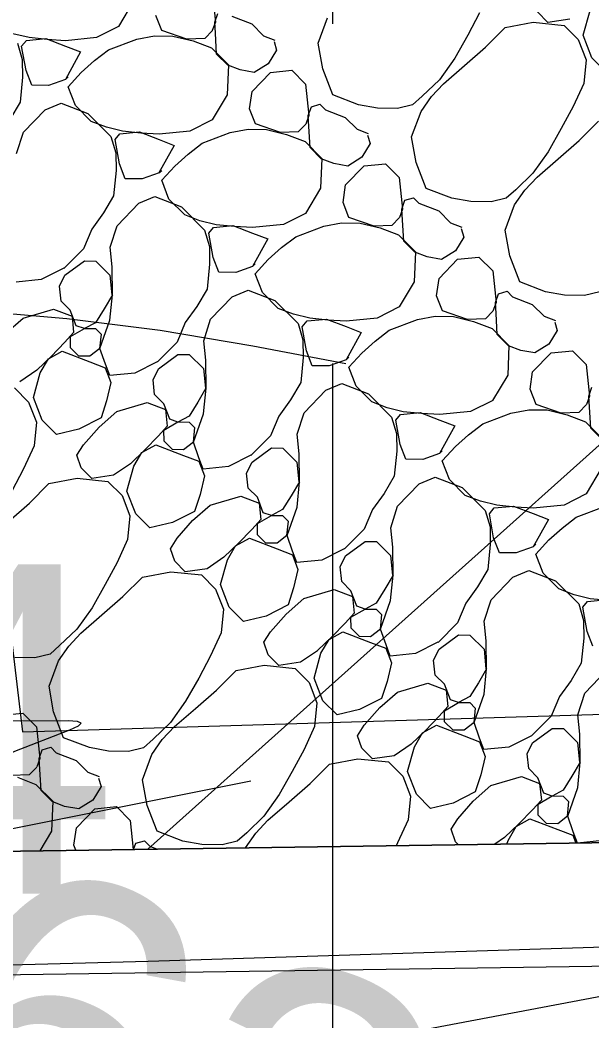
# Model space of a CAD drawing. Header units: feet. Extents: x 47819 to 50150, y 49272 to 50730.
# Drawn here: x 49416.91 to 49423.85, y 50485.52 to 50497.65 of the extents above; entities that cross this region are included whole.
import ezdxf
from ezdxf.enums import TextEntityAlignment as Align

# ---------------------------------------------------------------- set-up
doc = ezdxf.new("R2010")
doc.units = ezdxf.units.FT
doc.header["$MEASUREMENT"] = 0
for name, pattern in [('DGN Style 3', [19.099317, 13.64237, -5.456948]), ('DGN Style 6', [25.947787, 0.013642, -5.456948, 9.549659, -5.456948, 0.013642, -5.456948]), ('HIDDEN', [0.375, 0.25, -0.125]), ('R W Line', [250, 200, -10, 10, -10, 10, -10])]:
    doc.linetypes.add(name, pattern=pattern)
doc.layers.add('GRID', color=254, linetype='HIDDEN')
for name, color, linetype, lineweight in [('Level 13', 1, 'Continuous', 0), ('Level 17', 1, 'Continuous', 0), ('Level 22', 1, 'Continuous', 0), ('Level 30', 1, 'Continuous', 0), ('Level 4', 1, 'Continuous', 0), ('Level 45', 1, 'Continuous', 0), ('Level 63', 1, 'Continuous', 0)]:
    doc.layers.add(name, color=color, linetype=linetype, lineweight=lineweight)
doc.styles.get("Standard").update_dxf_attribs({"font": 'ARIAL.TTF'})
doc.linetypes.add('Fence', pattern='A,20,-3,[38,dgnlstyle-lstyle.shx,S=0.024,R=0,X=0,Y=0],-3', length=26)

msp = doc.modelspace()

# ---------------------------------------------------------------- linework, layer by layer
at = {"layer": 'GRID', "color": 252, "linetype": 'HIDDEN', "lineweight": 0, "ltscale": 33}
msp.add_line((49420.702, 50691.483), (49420.702, 49418.723), dxfattribs=at)
at = {"layer": 'Level 13', "color": 7, "linetype": 'Continuous', "lineweight": 0}
for radius, end in [(1453.5, 279.066818), (1454, 279.066565)]:
    msp.add_arc((49377.126, 51925.636), radius, 270.285703, end, dxfattribs=at)
at = {"layer": 'Level 17', "color": 7, "linetype": 'Fence', "lineweight": 0, "flags": 128}
msp.add_lwpolyline([(49415.963, 50497.208), (49416.938, 50489.012), (49460.443, 50490.343), (49507.371, 50490.47), (49561.643, 50490.702), (49612.211, 50491.016), (49664.428, 50491.17), (49698.753, 50491.383), (49767.55, 50491.801), (49817.299, 50491.998), (49879.537, 50492.367)], dxfattribs=at)
at = {"layer": 'Level 22', "color": 35, "linetype": 'DGN Style 3', "lineweight": 0, "flags": 128}
for points in [[(49380.157, 50505.4), (49380.603, 50504.045), (49380.717, 50503.628), (49380.786, 50503.206), (49380.808, 50502.779), (49380.786, 50502.348), (49379.946, 50494.368), (49379.574, 50492.869), (49378.817, 50491.79), (49377.675, 50491.132), (49376.148, 50490.895), (49368.158, 50490.773), (49367.896, 50490.752), (49367.642, 50490.698), (49367.398, 50490.611), (49367.164, 50490.49), (49366.413, 50490.042), (49366.262, 50489.936), (49366.132, 50489.813), (49366.021, 50489.671), (49365.931, 50489.51), (49364.399, 50486.259), (49364.336, 50486.093), (49364.303, 50485.924), (49364.3, 50485.751), (49364.326, 50485.576), (49364.458, 50484.998), (49364.492, 50484.876), (49364.535, 50484.758), (49364.588, 50484.645), (49364.652, 50484.536), (49365.357, 50483.428), (49365.522, 50483.206), (49365.714, 50483.017), (49365.933, 50482.859), (49366.179, 50482.734), (49368.07, 50481.935), (49368.48, 50481.782), (49368.898, 50481.666), (49369.325, 50481.586), (49369.76, 50481.543), (49375.55, 50481.219), (49376.79, 50481.172), (49378.029, 50481.169), (49379.268, 50481.211), (49380.506, 50481.297), (49398.814, 50482.901), (49399.041, 50482.931), (49399.262, 50482.981), (49399.477, 50483.051), (49399.687, 50483.14), (49400.364, 50483.466), (49400.508, 50483.516), (49400.648, 50483.525), (49400.785, 50483.493), (49400.919, 50483.421), (49403.161, 50481.857), (49403.574, 50481.609), (49404.01, 50481.429), (49404.468, 50481.316), (49404.948, 50481.27), (49406.551, 50481.229), (49406.895, 50481.221), (49407.239, 50481.215), (49407.582, 50481.21), (49407.926, 50481.207), (49411.535, 50481.182), (49412.308, 50481.176), (49413.082, 50481.169), (49413.855, 50481.162), (49414.628, 50481.154), (49419.372, 50481.1), (49419.76, 50481.126), (49420.129, 50481.211), (49420.478, 50481.356), (49420.809, 50481.561), (49421.978, 50482.416), (49422.145, 50482.53), (49422.318, 50482.633), (49422.498, 50482.723), (49422.684, 50482.803), (49423.302, 50483.043), (49423.403, 50483.077), (49423.444, 50483.077), (49423.424, 50483.041), (49423.342, 50482.972), (49422.88, 50482.613), (49422.792, 50482.531), (49422.727, 50482.436), (49422.685, 50482.329), (49422.666, 50482.21), (49422.634, 50481.717), (49422.641, 50481.627), (49422.676, 50481.567), (49422.739, 50481.538), (49422.829, 50481.54), (49430.765, 50482.82), (49431.001, 50482.862), (49431.236, 50482.912), (49431.469, 50482.971), (49431.7, 50483.037), (49432.451, 50483.266), (49432.61, 50483.32), (49432.764, 50483.383), (49432.915, 50483.455), (49433.062, 50483.537), (49438.867, 50487.002), (49439.214, 50487.201), (49439.567, 50487.388), (49439.926, 50487.563), (49440.291, 50487.726), (49441.493, 50488.238), (49441.734, 50488.303), (49441.94, 50488.276), (49442.111, 50488.159), (49442.248, 50487.951), (49442.823, 50486.731), (49442.965, 50486.513), (49443.145, 50486.385), (49443.362, 50486.347), (49443.616, 50486.397), (49446.944, 50487.549), (49447.379, 50487.669), (49447.818, 50487.728), (49448.261, 50487.727), (49448.708, 50487.665), (49450.175, 50487.365), (49450.433, 50487.345), (49450.578, 50487.414), (49450.611, 50487.572), (49450.532, 50487.818), (49449.85, 50489.28), (49449.679, 50489.557), (49449.458, 50489.763), (49449.188, 50489.896), (49448.868, 50489.958), (49446.054, 50490.166), (49445.598, 50490.232), (49445.433, 50490.341), (49445.56, 50490.492), (49445.979, 50490.686), (49451.465, 50492.776), (49452.595, 50493.288), (49453.633, 50493.929), (49454.581, 50494.698), (49455.436, 50495.596), (49461.779, 50503.13), (49462.38, 50504.096), (49462.5, 50504.995), (49462.139, 50505.828), (49461.296, 50506.593), (49457.759, 50508.984), (49457.078, 50509.545), (49456.551, 50510.204), (49456.179, 50510.961), (49455.96, 50511.816), (49455.406, 50515.356), (49455.369, 50516.089), (49455.497, 50516.768), (49455.789, 50517.395), (49456.245, 50517.97), (49463.167, 50525.017), (49463.401, 50525.261), (49463.628, 50525.511), (49463.85, 50525.767), (49464.065, 50526.028), (49464.757, 50526.891), (49464.88, 50527.081), (49464.951, 50527.283), (49464.971, 50527.496), (49464.94, 50527.72), (49464.066, 50531.247), (49463.995, 50531.939), (49464.154, 50532.505), (49464.545, 50532.943), (49465.168, 50533.255), (49470.299, 50534.981), (49471.347, 50535.422), (49472.289, 50536.005), (49473.127, 50536.731), (49473.859, 50537.6), (49478.833, 50544.472), (49479.95, 50545.895), (49481.167, 50547.217), (49482.484, 50548.439), (49483.903, 50549.561), (49496.291, 50558.598), (49496.355, 50558.645), (49496.419, 50558.693), (49496.482, 50558.742), (49496.545, 50558.791), (49496.767, 50558.968), (49496.802, 50558.995), (49496.838, 50559.02), (49496.874, 50559.044), (49496.912, 50559.066), (49497.036, 50559.137), (49497.062, 50559.152), (49497.089, 50559.167), (49497.116, 50559.182), (49497.143, 50559.197), (49511.718, 50567.207), (49512.467, 50567.564), (49513.242, 50567.825), (49514.043, 50567.991), (49514.869, 50568.062), (49517.612, 50568.138), (49518.2, 50568.155), (49518.788, 50568.173), (49519.375, 50568.193), (49519.963, 50568.215), (49537.855, 50568.897), (49539.674, 50569.229), (49540.94, 50570.064), (49541.652, 50571.403), (49541.811, 50573.245), (49541.425, 50580.087), (49541.169, 50581.38), (49540.568, 50582.329), (49539.621, 50582.932), (49538.328, 50583.191), (49509.482, 50584.886), (49508.265, 50584.805), (49507.238, 50584.407), (49506.399, 50583.692), (49505.75, 50582.66), (49503.937, 50578.772), (49503.491, 50578.088), (49502.931, 50577.703), (49502.257, 50577.616), (49501.469, 50577.828), (49496.117, 50580.112), (49494.968, 50580.483), (49493.817, 50580.617), (49492.663, 50580.513), (49491.505, 50580.171), (49485.024, 50577.598), (49485, 50577.588), (49484.976, 50577.579), (49484.952, 50577.57), (49484.928, 50577.56), (49484.85, 50577.53), (49484.834, 50577.523), (49484.82, 50577.513), (49484.808, 50577.501), (49484.798, 50577.487), (49483.668, 50575.568), (49483.478, 50575.153), (49483.39, 50574.728), (49483.405, 50574.295), (49483.522, 50573.854), (49487.771, 50562.643), (49488.209, 50560.674), (49487.891, 50559.081), (49486.816, 50557.862), (49484.984, 50557.019), (49477.763, 50554.877), (49476.277, 50554.322), (49474.914, 50553.577), (49473.675, 50552.642), (49472.558, 50551.515), (49467.168, 50545.274), (49466.323, 50544.238), (49465.541, 50543.158), (49464.822, 50542.036), (49464.165, 50540.872), (49461.374, 50535.574), (49461.312, 50535.454), (49461.25, 50535.335), (49461.189, 50535.215), (49461.129, 50535.095), (49460.933, 50534.701), (49460.89, 50534.617), (49460.846, 50534.534), (49460.801, 50534.451), (49460.755, 50534.369), (49454.511, 50523.481), (49454.247, 50522.998), (49454.004, 50522.504), (49453.782, 50522.001), (49453.58, 50521.489), (49452.957, 50519.798), (49452.83, 50519.433), (49452.716, 50519.066), (49452.614, 50518.694), (49452.525, 50518.319), (49450.924, 50511.028), (49450.872, 50510.802), (49450.817, 50510.577), (49450.758, 50510.353), (49450.696, 50510.13), (49450.486, 50509.403), (49450.436, 50509.249), (49450.377, 50509.099), (49450.309, 50508.954), (49450.231, 50508.812), (49446.553, 50502.574), (49446.455, 50502.434), (49446.34, 50502.314), (49446.208, 50502.213), (49446.057, 50502.133), (49445.537, 50501.902), (49445.428, 50501.849), (49445.323, 50501.789), (49445.223, 50501.721), (49445.128, 50501.646), (49444.518, 50501.132), (49444.389, 50501.02), (49444.261, 50500.907), (49444.136, 50500.791), (49444.012, 50500.672), (49440.656, 50497.392), (49439.924, 50496.706), (49439.165, 50496.051), (49438.379, 50495.429), (49437.567, 50494.838), (49432.949, 50491.626), (49432.922, 50491.608), (49432.894, 50491.589), (49432.867, 50491.57), (49432.839, 50491.552), (49432.747, 50491.492), (49432.727, 50491.481), (49432.706, 50491.472), (49432.685, 50491.466), (49432.662, 50491.463), (49432.128, 50491.415), (49432.013, 50491.409), (49431.9, 50491.41), (49431.786, 50491.42), (49431.673, 50491.437), (49419.736, 50493.694), (49418.61, 50493.884), (49417.478, 50494.027), (49416.342, 50494.123), (49415.201, 50494.174), (49410.189, 50494.294), (49410.037, 50494.316), (49409.908, 50494.372), (49409.801, 50494.464), (49409.716, 50494.592), (49409.475, 50495.065), (49409.424, 50495.167), (49409.376, 50495.27), (49409.329, 50495.374), (49409.285, 50495.478), (49407.635, 50499.501), (49407.244, 50500.34), (49406.781, 50501.13), (49406.244, 50501.873), (49405.634, 50502.568), (49404.115, 50504.144)], [(49450.562, 50507.022), (49450.081, 50504.906), (49450.048, 50504.763), (49450.013, 50504.622), (49449.976, 50504.48), (49449.937, 50504.339), (49449.807, 50503.88), (49449.775, 50503.784), (49449.734, 50503.692), (49449.684, 50503.605), (49449.625, 50503.522), (49448.75, 50502.398), (49448.559, 50502.16), (49448.36, 50501.929), (49448.154, 50501.705), (49447.941, 50501.487), (49446.797, 50500.359), (49446.546, 50500.124), (49446.283, 50499.905), (49446.009, 50499.7), (49445.723, 50499.51), (49440.375, 50496.171), (49439.793, 50495.802), (49439.215, 50495.426), (49438.642, 50495.043), (49438.074, 50494.653), (49436.226, 50493.368), (49435.828, 50493.093), (49435.429, 50492.822), (49435.029, 50492.554), (49434.626, 50492.289), (49431.957, 50490.544), (49431.372, 50490.21), (49430.759, 50489.953), (49430.12, 50489.775), (49429.453, 50489.676), (49425.152, 50489.293), (49424.232, 50489.198), (49423.315, 50489.079), (49422.402, 50488.936), (49421.493, 50488.767), (49416.626, 50487.799), (49416.599, 50487.793), (49416.572, 50487.787), (49416.545, 50487.78), (49416.518, 50487.773), (49416.431, 50487.747), (49416.412, 50487.743), (49416.393, 50487.739), (49416.374, 50487.737), (49416.355, 50487.736), (49416.283, 50487.735), (49416.267, 50487.735), (49416.252, 50487.735), (49416.237, 50487.736), (49416.221, 50487.738), (49415.946, 50487.778), (49415.887, 50487.786), (49415.828, 50487.792), (49415.768, 50487.797), (49415.709, 50487.801), (49402.452, 50488.539), (49401.99, 50488.572), (49401.53, 50488.62), (49401.071, 50488.681), (49400.614, 50488.758), (49399.125, 50489.03), (49398.805, 50489.083), (49398.485, 50489.127), (49398.162, 50489.161), (49397.839, 50489.186), (49393.253, 50489.466), (49392.27, 50489.522), (49391.287, 50489.57), (49390.304, 50489.609), (49389.32, 50489.641), (49377.746, 50489.965), (49376.84, 50489.986), (49375.934, 50489.996), (49375.028, 50489.997), (49374.121, 50489.988), (49371.16, 50489.943), (49370.537, 50489.893), (49369.936, 50489.765), (49369.358, 50489.558), (49368.802, 50489.272), (49365.481, 50487.289), (49365.416, 50487.244), (49365.361, 50487.191), (49365.314, 50487.131), (49365.275, 50487.062), (49365.164, 50486.827), (49365.145, 50486.775), (49365.135, 50486.723), (49365.134, 50486.671), (49365.142, 50486.617)], [(49413.446, 50489.047), (49416.6, 50488.848), (49416.626, 50488.845), (49416.652, 50488.839), (49416.677, 50488.831), (49416.701, 50488.82), (49416.779, 50488.78), (49416.796, 50488.774), (49416.813, 50488.771), (49416.83, 50488.772), (49416.847, 50488.777), (49417.513, 50489.036), (49417.618, 50489.084), (49417.65, 50489.118), (49417.608, 50489.139), (49417.492, 50489.146), (49413.448, 50489.135), (49412.94, 50489.129), (49412.771, 50489.112), (49412.939, 50489.084), (49413.446, 50489.047)]]:
    msp.add_lwpolyline(points, dxfattribs=at)
at = {"layer": 'Level 30', "color": 1, "linetype": 'Continuous', "lineweight": 0}
for p, q in [((49433.591, 50501.151), (49418.462, 50487.587)), ((49419.241, 50498.011), (49419.28, 50497.629)), ((49418.287, 50497.882), (49418.104, 50497.575)), ((49418.63, 50497.526), (49418.559, 50497.71)), ((49419.272, 50497.628), (49419.309, 50497.734)), ((49422.485, 50497.74), (49422.342, 50497.47)), ((49423.314, 50497.624), (49423.186, 50497.752)), ((49423.741, 50497.471), (49423.825, 50497.77)), ((49419.28, 50497.629), (49419.242, 50497.526)), ((49419.28, 50497.494), (49419.272, 50497.628)), ((49419.479, 50497.698), (49419.72, 50497.605)), ((49419.72, 50497.605), (49419.864, 50497.462)), ((49420.526, 50497.371), (49420.64, 50497.679)), ((49422.795, 50497.562), (49423.137, 50497.626)), ((49423.137, 50497.626), (49423.511, 50497.587)), ((49423.579, 50497.662), (49423.314, 50497.624)), ((49423.511, 50497.587), (49423.683, 50497.416)), ((49417.019, 50497.439), (49416.823, 50497.486)), ((49418.104, 50497.575), (49417.836, 50497.439)), ((49418.326, 50497.421), (49418.541, 50497.462)), ((49418.541, 50497.462), (49418.765, 50497.459)), ((49418.935, 50497.421), (49418.63, 50497.526)), ((49419.243, 50497.526), (49419.151, 50497.43)), ((49419.295, 50497.24), (49419.28, 50497.494)), ((49419.864, 50497.462), (49420.001, 50497.409)), ((49422.342, 50497.47), (49422.183, 50497.19)), ((49422.558, 50497.325), (49422.795, 50497.562)), ((49423.848, 50497.195), (49423.741, 50497.471)), ((49416.878, 50497.374), (49416.937, 50497.175)), ((49416.929, 50497.336), (49416.987, 50497.405)), ((49416.987, 50497.405), (49417.223, 50497.429)), ((49417.24, 50497.416), (49417.019, 50497.439)), ((49417.223, 50497.429), (49417.462, 50497.337)), ((49417.461, 50497.402), (49417.24, 50497.416)), ((49417.836, 50497.439), (49417.461, 50497.402)), ((49417.984, 50497.292), (49418.326, 50497.421)), ((49418.765, 50497.459), (49419.009, 50497.4)), ((49419.151, 50497.43), (49418.935, 50497.421)), ((49419.009, 50497.4), (49419.232, 50497.314)), ((49419.992, 50497.391), (49420.023, 50497.288)), ((49420.582, 50497.06), (49420.526, 50497.371)), ((49423.683, 50497.416), (49423.777, 50497.171)), ((49416.982, 50497.041), (49416.929, 50497.336)), ((49417.645, 50497.266), (49417.46, 50496.932)), ((49417.462, 50497.337), (49417.645, 50497.266)), ((49417.813, 50497.16), (49417.984, 50497.292)), ((49419.232, 50497.314), (49419.437, 50497.109)), ((49419.43, 50497.105), (49419.295, 50497.24)), ((49420.023, 50497.288), (49419.921, 50497.123)), ((49422.303, 50497.102), (49422.558, 50497.325)), ((49416.937, 50497.175), (49416.94, 50496.96)), ((49417.652, 50497.016), (49417.813, 50497.16)), ((49419.437, 50497.109), (49419.422, 50496.747)), ((49419.581, 50497.047), (49419.43, 50497.105)), ((49419.921, 50497.123), (49419.752, 50497.016)), ((49422.183, 50497.19), (49421.998, 50496.929)), ((49422.048, 50496.88), (49422.303, 50497.102)), ((49423.777, 50497.171), (49423.749, 50496.883)), ((49424.02, 50497.022), (49423.848, 50497.195)), ((49417.051, 50496.862), (49416.982, 50497.041)), ((49417.493, 50496.843), (49417.652, 50497.016)), ((49419.752, 50497.016), (49419.581, 50497.047)), ((49419.724, 50496.786), (49419.948, 50497.018)), ((49419.948, 50497.018), (49420.208, 50497.044)), ((49420.208, 50497.044), (49420.375, 50496.876)), ((49420.703, 50496.745), (49420.582, 50497.06)), ((49416.94, 50496.96), (49416.91, 50496.656)), ((49417.256, 50496.859), (49417.051, 50496.862)), ((49417.461, 50496.932), (49417.256, 50496.859)), ((49417.46, 50496.932), (49417.493, 50496.963)), ((49420.375, 50496.876), (49420.415, 50496.494)), ((49421.998, 50496.929), (49421.789, 50496.728)), ((49421.9, 50496.723), (49422.048, 50496.88)), ((49423.749, 50496.883), (49423.62, 50496.605)), ((49417.581, 50496.614), (49417.493, 50496.843)), ((49419.422, 50496.747), (49419.239, 50496.441)), ((49419.694, 50496.575), (49419.724, 50496.786)), ((49421.015, 50496.625), (49420.703, 50496.745)), ((49416.91, 50496.656), (49416.786, 50496.447)), ((49417.214, 50496.564), (49417.408, 50496.645)), ((49417.408, 50496.645), (49417.733, 50496.52)), ((49417.772, 50496.423), (49417.581, 50496.614)), ((49420.444, 50496.599), (49420.548, 50496.63)), ((49420.548, 50496.63), (49420.614, 50496.563)), ((49421.245, 50496.584), (49421.015, 50496.625)), ((49421.673, 50496.624), (49421.49, 50496.581)), ((49421.79, 50496.728), (49421.673, 50496.624)), ((49421.775, 50496.544), (49421.9, 50496.723)), ((49416.952, 50496.291), (49417.214, 50496.564)), ((49417.733, 50496.52), (49418.013, 50496.239)), ((49419.765, 50496.392), (49419.694, 50496.575)), ((49420.415, 50496.494), (49420.377, 50496.391)), ((49420.407, 50496.493), (49420.444, 50496.599)), ((49420.415, 50496.359), (49420.407, 50496.493)), ((49420.614, 50496.563), (49420.855, 50496.47)), ((49421.49, 50496.581), (49421.245, 50496.584)), ((49421.661, 50496.236), (49421.775, 50496.544)), ((49423.62, 50496.605), (49423.477, 50496.335)), ((49417.958, 50496.351), (49417.772, 50496.423)), ((49419.239, 50496.44), (49418.971, 50496.305)), ((49420.07, 50496.287), (49419.765, 50496.392)), ((49420.378, 50496.391), (49420.286, 50496.295)), ((49420.855, 50496.47), (49420.999, 50496.327)), ((49423.693, 50496.19), (49423.93, 50496.427)), ((49416.868, 50496.031), (49416.952, 50496.291)), ((49418.154, 50496.304), (49417.958, 50496.351)), ((49418.064, 50496.201), (49418.122, 50496.271)), ((49418.122, 50496.271), (49418.358, 50496.294)), ((49418.375, 50496.281), (49418.154, 50496.304)), ((49418.358, 50496.294), (49418.597, 50496.202)), ((49418.596, 50496.268), (49418.375, 50496.281)), ((49418.971, 50496.305), (49418.596, 50496.268)), ((49419.119, 50496.157), (49419.46, 50496.286)), ((49419.46, 50496.286), (49419.676, 50496.327)), ((49419.676, 50496.327), (49419.9, 50496.324)), ((49419.9, 50496.324), (49420.144, 50496.265)), ((49420.286, 50496.295), (49420.07, 50496.287)), ((49420.144, 50496.265), (49420.367, 50496.179)), ((49420.43, 50496.105), (49420.415, 50496.359)), ((49420.999, 50496.327), (49421.135, 50496.274)), ((49421.127, 50496.256), (49421.158, 50496.153)), ((49423.477, 50496.335), (49423.318, 50496.055)), ((49418.013, 50496.239), (49418.072, 50496.041)), ((49418.117, 50495.906), (49418.064, 50496.201)), ((49418.78, 50496.131), (49418.595, 50495.797)), ((49418.597, 50496.202), (49418.78, 50496.131)), ((49418.948, 50496.025), (49419.119, 50496.157)), ((49420.367, 50496.179), (49420.572, 50495.974)), ((49421.158, 50496.153), (49421.056, 50495.988)), ((49421.717, 50495.925), (49421.661, 50496.236)), ((49423.438, 50495.967), (49423.693, 50496.19)), ((49418.072, 50496.041), (49418.075, 50495.825)), ((49418.787, 50495.881), (49418.948, 50496.025)), ((49420.565, 50495.97), (49420.43, 50496.105)), ((49423.318, 50496.055), (49423.133, 50495.795)), ((49418.186, 50495.727), (49418.117, 50495.906)), ((49420.572, 50495.974), (49420.557, 50495.612)), ((49420.716, 50495.912), (49420.565, 50495.97)), ((49420.887, 50495.881), (49420.716, 50495.912)), ((49420.859, 50495.651), (49421.083, 50495.884)), ((49421.056, 50495.988), (49420.887, 50495.881)), ((49421.083, 50495.884), (49421.343, 50495.909)), ((49421.343, 50495.909), (49421.51, 50495.741)), ((49421.838, 50495.61), (49421.717, 50495.925)), ((49423.183, 50495.745), (49423.438, 50495.967)), ((49418.075, 50495.825), (49418.045, 50495.521)), ((49418.596, 50495.797), (49418.391, 50495.725)), ((49418.595, 50495.797), (49418.628, 50495.828)), ((49418.628, 50495.708), (49418.787, 50495.881)), ((49423.133, 50495.795), (49422.924, 50495.593)), ((49418.391, 50495.725), (49418.186, 50495.727)), ((49418.716, 50495.479), (49418.628, 50495.708)), ((49420.829, 50495.44), (49420.859, 50495.651)), ((49421.51, 50495.741), (49421.55, 50495.359)), ((49423.035, 50495.588), (49423.183, 50495.745)), ((49418.045, 50495.521), (49417.921, 50495.312)), ((49420.557, 50495.612), (49420.373, 50495.306)), ((49422.15, 50495.49), (49421.838, 50495.61)), ((49422.925, 50495.593), (49422.808, 50495.489)), ((49422.91, 50495.41), (49423.035, 50495.588)), ((49418.086, 50495.156), (49418.349, 50495.429)), ((49418.349, 50495.429), (49418.543, 50495.51)), ((49418.543, 50495.51), (49418.867, 50495.385)), ((49418.907, 50495.288), (49418.716, 50495.479)), ((49420.9, 50495.257), (49420.829, 50495.44)), ((49421.542, 50495.358), (49421.579, 50495.465)), ((49421.579, 50495.465), (49421.683, 50495.495)), ((49421.683, 50495.495), (49421.749, 50495.429)), ((49421.749, 50495.429), (49421.99, 50495.336)), ((49422.38, 50495.449), (49422.15, 50495.49)), ((49422.625, 50495.446), (49422.38, 50495.449)), ((49422.808, 50495.489), (49422.625, 50495.446)), ((49422.796, 50495.101), (49422.91, 50495.41)), ((49417.921, 50495.312), (49417.779, 50495.114)), ((49418.867, 50495.385), (49419.148, 50495.104)), ((49419.093, 50495.216), (49418.907, 50495.288)), ((49420.374, 50495.305), (49420.106, 50495.17)), ((49421.55, 50495.359), (49421.512, 50495.256)), ((49421.55, 50495.224), (49421.542, 50495.358)), ((49421.99, 50495.336), (49422.134, 50495.192)), ((49418.003, 50494.896), (49418.086, 50495.156)), ((49419.289, 50495.169), (49419.093, 50495.216)), ((49419.257, 50495.136), (49419.493, 50495.159)), ((49419.51, 50495.146), (49419.289, 50495.169)), ((49419.493, 50495.159), (49419.732, 50495.067)), ((49420.106, 50495.17), (49419.731, 50495.133)), ((49420.595, 50495.152), (49420.811, 50495.192)), ((49420.811, 50495.192), (49421.035, 50495.189)), ((49421.205, 50495.152), (49420.9, 50495.257)), ((49421.035, 50495.189), (49421.278, 50495.13)), ((49421.421, 50495.16), (49421.205, 50495.152)), ((49421.513, 50495.256), (49421.421, 50495.16)), ((49421.565, 50494.97), (49421.55, 50495.224)), ((49422.134, 50495.192), (49422.27, 50495.139)), ((49417.779, 50495.114), (49417.679, 50494.876)), ((49419.148, 50495.104), (49419.207, 50494.906)), ((49419.199, 50495.066), (49419.257, 50495.136)), ((49419.251, 50494.771), (49419.199, 50495.066)), ((49419.731, 50495.133), (49419.51, 50495.146)), ((49419.732, 50495.067), (49419.915, 50494.996)), ((49420.254, 50495.022), (49420.595, 50495.152)), ((49421.278, 50495.13), (49421.502, 50495.044)), ((49421.502, 50495.044), (49421.707, 50494.839)), ((49422.262, 50495.121), (49422.293, 50495.019)), ((49422.852, 50494.79), (49422.796, 50495.101)), ((49419.915, 50494.996), (49419.73, 50494.662)), ((49420.082, 50494.89), (49420.254, 50495.022)), ((49421.7, 50494.835), (49421.565, 50494.97)), ((49422.293, 50495.019), (49422.191, 50494.853)), ((49417.679, 50494.876), (49417.442, 50494.639)), ((49418.027, 50494.658), (49418.003, 50494.896)), ((49419.207, 50494.906), (49419.21, 50494.69)), ((49419.922, 50494.746), (49420.082, 50494.89)), ((49421.707, 50494.839), (49421.692, 50494.477)), ((49421.851, 50494.777), (49421.7, 50494.835)), ((49422.191, 50494.853), (49422.022, 50494.746)), ((49422.973, 50494.476), (49422.852, 50494.79)), ((49417.454, 50494.556), (49417.691, 50494.729)), ((49417.691, 50494.729), (49417.829, 50494.727)), ((49417.829, 50494.727), (49417.999, 50494.557)), ((49419.21, 50494.69), (49419.18, 50494.387)), ((49419.321, 50494.592), (49419.251, 50494.771)), ((49419.73, 50494.662), (49419.763, 50494.693)), ((49419.763, 50494.573), (49419.922, 50494.746)), ((49422.022, 50494.746), (49421.851, 50494.777)), ((49421.994, 50494.516), (49422.218, 50494.749)), ((49422.218, 50494.749), (49422.477, 50494.774)), ((49422.477, 50494.774), (49422.645, 50494.607)), ((49417.44, 50494.641), (49417.167, 50494.503)), ((49417.389, 50494.422), (49417.454, 50494.556)), ((49417.999, 50494.557), (49418.024, 50494.318)), ((49418.031, 50494.319), (49418.027, 50494.658)), ((49419.526, 50494.59), (49419.321, 50494.592)), ((49419.731, 50494.662), (49419.526, 50494.59)), ((49419.851, 50494.344), (49419.763, 50494.573)), ((49422.645, 50494.607), (49422.685, 50494.224)), ((49417.167, 50494.503), (49416.863, 50494.473)), ((49421.692, 50494.477), (49421.508, 50494.171)), ((49421.964, 50494.306), (49421.994, 50494.516)), ((49423.285, 50494.355), (49422.973, 50494.476)), ((49417.407, 50494.242), (49417.389, 50494.422)), ((49418.03, 50494.319), (49417.931, 50494.149)), ((49418.001, 50494.01), (49418.031, 50494.319)), ((49419.18, 50494.387), (49419.056, 50494.177)), ((49419.483, 50494.294), (49419.678, 50494.375)), ((49419.678, 50494.375), (49420.002, 50494.25)), ((49420.042, 50494.153), (49419.851, 50494.344)), ((49422.035, 50494.122), (49421.964, 50494.306)), ((49422.677, 50494.223), (49422.714, 50494.33)), ((49422.714, 50494.33), (49422.818, 50494.36)), ((49422.818, 50494.36), (49422.884, 50494.294)), ((49423.515, 50494.314), (49423.285, 50494.355)), ((49423.76, 50494.311), (49423.515, 50494.314)), ((49423.943, 50494.355), (49423.76, 50494.311)), ((49417.519, 50494.13), (49417.407, 50494.242)), ((49419.221, 50494.021), (49419.483, 50494.294)), ((49420.002, 50494.25), (49420.283, 50493.969)), ((49422.685, 50494.224), (49422.647, 50494.121)), ((49422.685, 50494.089), (49422.677, 50494.223)), ((49422.884, 50494.294), (49423.125, 50494.201)), ((49423.125, 50494.201), (49423.268, 50494.057)), ((49416.948, 50494.036), (49417.317, 50494.144)), ((49417.317, 50494.144), (49417.54, 50494.058)), ((49417.591, 50493.943), (49417.519, 50494.13)), ((49417.931, 50494.149), (49417.825, 50493.979)), ((49419.056, 50494.177), (49418.914, 50493.98)), ((49420.228, 50494.081), (49420.042, 50494.153)), ((49420.424, 50494.034), (49420.228, 50494.081)), ((49421.509, 50494.17), (49421.241, 50494.035)), ((49422.34, 50494.017), (49422.035, 50494.122)), ((49422.647, 50494.121), (49422.555, 50494.025)), ((49422.7, 50493.835), (49422.685, 50494.089)), ((49416.734, 50493.847), (49416.948, 50494.036)), ((49417.54, 50494.058), (49417.56, 50493.859)), ((49417.691, 50493.908), (49417.591, 50493.943)), ((49417.825, 50493.979), (49417.691, 50493.908)), ((49417.879, 50493.665), (49418.001, 50494.01)), ((49418.914, 50493.98), (49418.814, 50493.741)), ((49419.138, 50493.761), (49419.221, 50494.021)), ((49420.283, 50493.969), (49420.342, 50493.771)), ((49420.334, 50493.931), (49420.392, 50494.001)), ((49420.392, 50494.001), (49420.628, 50494.024)), ((49420.645, 50494.011), (49420.424, 50494.034)), ((49420.628, 50494.024), (49420.866, 50493.932)), ((49420.866, 50493.998), (49420.645, 50494.011)), ((49421.241, 50494.035), (49420.866, 50493.998)), ((49421.389, 50493.888), (49421.73, 50494.017)), ((49421.73, 50494.017), (49421.946, 50494.057)), ((49421.946, 50494.057), (49422.17, 50494.054)), ((49422.17, 50494.054), (49422.413, 50493.995)), ((49422.555, 50494.025), (49422.34, 50494.017)), ((49422.413, 50493.995), (49422.636, 50493.909)), ((49423.268, 50494.057), (49423.405, 50494.004)), ((49423.397, 50493.987), (49423.428, 50493.884)), ((49417.56, 50493.859), (49417.454, 50493.742)), ((49417.52, 50493.81), (49417.69, 50493.909)), ((49417.69, 50493.909), (49417.825, 50493.907)), ((49417.825, 50493.907), (49417.892, 50493.841)), ((49417.892, 50493.841), (49417.874, 50493.665)), ((49420.386, 50493.636), (49420.334, 50493.931)), ((49421.05, 50493.861), (49420.865, 50493.527)), ((49420.866, 50493.932), (49421.05, 50493.861)), ((49421.217, 50493.755), (49421.389, 50493.888)), ((49422.636, 50493.909), (49422.842, 50493.704)), ((49422.835, 50493.7), (49422.7, 50493.835)), ((49423.428, 50493.884), (49423.326, 50493.718)), ((49417.454, 50493.742), (49417.287, 50493.569)), ((49417.522, 50493.676), (49417.52, 50493.81)), ((49418.814, 50493.741), (49418.577, 50493.504)), ((49419.162, 50493.523), (49419.138, 50493.761)), ((49420.342, 50493.771), (49420.345, 50493.555)), ((49421.057, 50493.611), (49421.217, 50493.755)), ((49422.842, 50493.704), (49422.827, 50493.343)), ((49422.986, 50493.642), (49422.835, 50493.7)), ((49423.326, 50493.718), (49423.157, 50493.612)), ((49417.254, 50493.54), (49417.422, 50493.633)), ((49417.422, 50493.633), (49417.758, 50493.503)), ((49417.623, 50493.574), (49417.522, 50493.676)), ((49417.878, 50493.665), (49417.758, 50493.573)), ((49417.945, 50493.475), (49417.879, 50493.665)), ((49418.589, 50493.421), (49418.826, 50493.594)), ((49418.826, 50493.594), (49418.963, 50493.592)), ((49418.963, 50493.592), (49419.134, 50493.422)), ((49420.455, 50493.457), (49420.386, 50493.636)), ((49420.897, 50493.439), (49421.057, 50493.611)), ((49423.157, 50493.612), (49422.986, 50493.642)), ((49423.129, 50493.381), (49423.353, 50493.614)), ((49423.353, 50493.614), (49423.612, 50493.639)), ((49423.612, 50493.639), (49423.78, 50493.472)), ((49417.287, 50493.569), (49417.114, 50493.403)), ((49417.155, 50493.371), (49417.254, 50493.54)), ((49417.758, 50493.573), (49417.623, 50493.574)), ((49417.758, 50493.503), (49417.944, 50493.432)), ((49417.998, 50493.338), (49417.945, 50493.475)), ((49418.575, 50493.506), (49418.302, 50493.368)), ((49419.166, 50493.184), (49419.162, 50493.523)), ((49420.345, 50493.555), (49420.315, 50493.252)), ((49420.661, 50493.455), (49420.455, 50493.457)), ((49420.866, 50493.527), (49420.661, 50493.455)), ((49420.865, 50493.527), (49420.898, 50493.559)), ((49423.78, 50493.472), (49423.82, 50493.089)), ((49417.114, 50493.403), (49416.909, 50493.262)), ((49417.072, 50493.071), (49417.155, 50493.371)), ((49417.944, 50493.432), (49418.012, 50493.254)), ((49418.302, 50493.368), (49417.998, 50493.338)), ((49418.524, 50493.287), (49418.589, 50493.421)), ((49419.134, 50493.422), (49419.159, 50493.183)), ((49420.986, 50493.209), (49420.897, 50493.439)), ((49422.827, 50493.343), (49422.643, 50493.036)), ((49423.099, 50493.171), (49423.129, 50493.381)), ((49418.012, 50493.254), (49417.959, 50493.029)), ((49418.542, 50493.107), (49418.524, 50493.287)), ((49420.315, 50493.252), (49420.191, 50493.043)), ((49420.618, 50493.159), (49420.813, 50493.24)), ((49420.813, 50493.24), (49421.137, 50493.115)), ((49416.841, 50493.188), (49417.013, 50493.016)), ((49418.654, 50492.995), (49418.542, 50493.107)), ((49419.165, 50493.184), (49419.066, 50493.014)), ((49419.136, 50492.875), (49419.166, 50493.184)), ((49420.356, 50492.886), (49420.618, 50493.159)), ((49421.177, 50493.018), (49420.986, 50493.209)), ((49421.137, 50493.115), (49421.418, 50492.834)), ((49423.17, 50492.987), (49423.099, 50493.171)), ((49423.812, 50493.088), (49423.849, 50493.195)), ((49417.013, 50493.016), (49417.108, 50492.771)), ((49417.178, 50492.796), (49417.072, 50493.071)), ((49417.959, 50493.029), (49417.893, 50492.823)), ((49418.083, 50492.901), (49418.452, 50493.009)), ((49418.452, 50493.009), (49418.675, 50492.924)), ((49418.726, 50492.808), (49418.654, 50492.995)), ((49419.066, 50493.014), (49418.96, 50492.844)), ((49420.191, 50493.043), (49420.049, 50492.845)), ((49421.363, 50492.946), (49421.177, 50493.018)), ((49422.644, 50493.035), (49422.376, 50492.9)), ((49423.475, 50492.882), (49423.17, 50492.987)), ((49423.782, 50492.986), (49423.69, 50492.89)), ((49423.82, 50493.089), (49423.782, 50492.986)), ((49423.82, 50492.955), (49423.812, 50493.088)), ((49417.869, 50492.712), (49418.083, 50492.901)), ((49418.675, 50492.924), (49418.695, 50492.724)), ((49419.014, 50492.53), (49419.136, 50492.875)), ((49420.273, 50492.626), (49420.356, 50492.886)), ((49421.559, 50492.899), (49421.363, 50492.946)), ((49421.469, 50492.796), (49421.527, 50492.866)), ((49421.527, 50492.866), (49421.763, 50492.889)), ((49421.78, 50492.876), (49421.559, 50492.899)), ((49421.763, 50492.889), (49422.001, 50492.797)), ((49422.001, 50492.863), (49421.78, 50492.876)), ((49422.376, 50492.9), (49422.001, 50492.863)), ((49422.524, 50492.753), (49422.865, 50492.882)), ((49422.865, 50492.882), (49423.081, 50492.922)), ((49423.081, 50492.922), (49423.305, 50492.92)), ((49423.305, 50492.92), (49423.548, 50492.861)), ((49423.69, 50492.89), (49423.475, 50492.882)), ((49423.548, 50492.861), (49423.771, 50492.774)), ((49423.835, 50492.7), (49423.82, 50492.955)), ((49417.108, 50492.771), (49417.079, 50492.484)), ((49417.351, 50492.623), (49417.178, 50492.796)), ((49417.892, 50492.823), (49417.624, 50492.688)), ((49418.655, 50492.675), (49418.825, 50492.774)), ((49418.826, 50492.773), (49418.726, 50492.808)), ((49418.825, 50492.774), (49418.96, 50492.772)), ((49418.96, 50492.844), (49418.826, 50492.773)), ((49418.96, 50492.772), (49419.027, 50492.706)), ((49420.049, 50492.845), (49419.949, 50492.606)), ((49421.418, 50492.834), (49421.477, 50492.636)), ((49421.521, 50492.502), (49421.469, 50492.796)), ((49422.185, 50492.726), (49422, 50492.392)), ((49422.001, 50492.797), (49422.185, 50492.726)), ((49422.352, 50492.62), (49422.524, 50492.753)), ((49423.771, 50492.774), (49423.976, 50492.569)), ((49417.624, 50492.688), (49417.351, 50492.623)), ((49417.68, 50492.498), (49417.869, 50492.712)), ((49418.589, 50492.607), (49418.422, 50492.435)), ((49418.695, 50492.724), (49418.589, 50492.607)), ((49418.657, 50492.541), (49418.655, 50492.675)), ((49419.027, 50492.706), (49419.009, 50492.53)), ((49419.949, 50492.606), (49419.711, 50492.369)), ((49420.297, 50492.388), (49420.273, 50492.626)), ((49421.477, 50492.636), (49421.48, 50492.42)), ((49422.192, 50492.477), (49422.352, 50492.62)), ((49423.97, 50492.565), (49423.835, 50492.7)), ((49417.079, 50492.484), (49416.951, 50492.205)), ((49417.599, 50492.37), (49417.68, 50492.498)), ((49418.389, 50492.405), (49418.557, 50492.498)), ((49418.557, 50492.498), (49418.893, 50492.368)), ((49418.758, 50492.439), (49418.657, 50492.541)), ((49419.013, 50492.53), (49418.893, 50492.438)), ((49419.08, 50492.34), (49419.014, 50492.53)), ((49421.59, 50492.322), (49421.521, 50492.502)), ((49417.652, 50492.218), (49417.599, 50492.37)), ((49418.422, 50492.435), (49418.249, 50492.268)), ((49418.29, 50492.236), (49418.389, 50492.405)), ((49418.893, 50492.438), (49418.758, 50492.439)), ((49418.893, 50492.368), (49419.079, 50492.297)), ((49419.709, 50492.371), (49419.437, 50492.233)), ((49419.724, 50492.286), (49419.96, 50492.459)), ((49419.96, 50492.459), (49420.098, 50492.457)), ((49420.098, 50492.457), (49420.269, 50492.287)), ((49420.301, 50492.049), (49420.297, 50492.388)), ((49421.48, 50492.42), (49421.45, 50492.117)), ((49422, 50492.392), (49421.796, 50492.32)), ((49422, 50492.392), (49422.032, 50492.424)), ((49422.032, 50492.304), (49422.192, 50492.477)), ((49418.249, 50492.268), (49418.044, 50492.127)), ((49419.079, 50492.297), (49419.147, 50492.119)), ((49419.133, 50492.203), (49419.08, 50492.34)), ((49419.659, 50492.152), (49419.724, 50492.286)), ((49420.269, 50492.287), (49420.294, 50492.048)), ((49421.796, 50492.32), (49421.59, 50492.322)), ((49422.121, 50492.074), (49422.032, 50492.304)), ((49416.951, 50492.205), (49416.808, 50491.935)), ((49417.78, 50492.09), (49417.652, 50492.218)), ((49418.044, 50492.127), (49417.78, 50492.09)), ((49418.207, 50491.936), (49418.29, 50492.236)), ((49419.437, 50492.233), (49419.133, 50492.203)), ((49419.677, 50491.972), (49419.659, 50492.152)), ((49423.962, 50492.208), (49423.778, 50491.901)), ((49417.023, 50491.79), (49417.26, 50492.027)), ((49417.26, 50492.027), (49417.603, 50492.091)), ((49417.603, 50492.091), (49417.976, 50492.053)), ((49417.976, 50492.053), (49418.148, 50491.881)), ((49419.147, 50492.119), (49419.094, 50491.894)), ((49420.3, 50492.049), (49420.201, 50491.879)), ((49420.271, 50491.74), (49420.301, 50492.049)), ((49421.45, 50492.117), (49421.326, 50491.908)), ((49421.491, 50491.751), (49421.753, 50492.024)), ((49421.753, 50492.024), (49421.948, 50492.105)), ((49421.948, 50492.105), (49422.272, 50491.98)), ((49422.312, 50491.883), (49422.121, 50492.074)), ((49418.148, 50491.881), (49418.243, 50491.636)), ((49418.313, 50491.661), (49418.207, 50491.936)), ((49419.094, 50491.894), (49419.027, 50491.688)), ((49419.789, 50491.86), (49419.677, 50491.972)), ((49420.201, 50491.879), (49420.095, 50491.71)), ((49421.326, 50491.908), (49421.184, 50491.71)), ((49422.272, 50491.98), (49422.553, 50491.7)), ((49422.498, 50491.811), (49422.312, 50491.883)), ((49423.779, 50491.901), (49423.511, 50491.765)), ((49416.768, 50491.568), (49417.023, 50491.79)), ((49419.004, 50491.577), (49419.218, 50491.766)), ((49419.218, 50491.766), (49419.587, 50491.874)), ((49419.587, 50491.874), (49419.81, 50491.789)), ((49419.861, 50491.673), (49419.789, 50491.86)), ((49419.81, 50491.789), (49419.83, 50491.589)), ((49422.694, 50491.764), (49422.498, 50491.811)), ((49422.915, 50491.741), (49422.694, 50491.764)), ((49423.511, 50491.765), (49423.136, 50491.728)), ((49418.243, 50491.636), (49418.214, 50491.349)), ((49418.486, 50491.488), (49418.313, 50491.661)), ((49419.027, 50491.688), (49418.759, 50491.553)), ((49419.79, 50491.54), (49419.96, 50491.639)), ((49419.961, 50491.639), (49419.861, 50491.673)), ((49419.96, 50491.639), (49420.095, 50491.638)), ((49420.095, 50491.71), (49419.961, 50491.639)), ((49420.095, 50491.638), (49420.161, 50491.571)), ((49420.149, 50491.395), (49420.271, 50491.74)), ((49421.184, 50491.71), (49421.084, 50491.472)), ((49421.407, 50491.491), (49421.491, 50491.751)), ((49422.553, 50491.7), (49422.612, 50491.501)), ((49422.604, 50491.661), (49422.662, 50491.731)), ((49422.656, 50491.367), (49422.604, 50491.661)), ((49422.662, 50491.731), (49422.898, 50491.754)), ((49422.898, 50491.754), (49423.136, 50491.662)), ((49423.136, 50491.728), (49422.915, 50491.741)), ((49423.136, 50491.662), (49423.32, 50491.592)), ((49423.659, 50491.618), (49424, 50491.747)), ((49418.759, 50491.553), (49418.486, 50491.488)), ((49418.815, 50491.363), (49419.004, 50491.577)), ((49419.83, 50491.589), (49419.724, 50491.473)), ((49419.791, 50491.406), (49419.79, 50491.54)), ((49420.161, 50491.571), (49420.144, 50491.395)), ((49423.32, 50491.592), (49423.135, 50491.257)), ((49423.487, 50491.485), (49423.659, 50491.618)), ((49419.724, 50491.473), (49419.557, 50491.3)), ((49419.893, 50491.304), (49419.791, 50491.406)), ((49420.148, 50491.395), (49420.028, 50491.303)), ((49420.215, 50491.205), (49420.149, 50491.395)), ((49421.084, 50491.472), (49420.846, 50491.234)), ((49421.432, 50491.254), (49421.407, 50491.491)), ((49422.612, 50491.501), (49422.614, 50491.285)), ((49423.327, 50491.342), (49423.487, 50491.485)), ((49418.214, 50491.349), (49418.086, 50491.07)), ((49418.734, 50491.235), (49418.815, 50491.363)), ((49419.557, 50491.3), (49419.384, 50491.133)), ((49419.425, 50491.101), (49419.524, 50491.27)), ((49419.524, 50491.27), (49419.692, 50491.363)), ((49419.692, 50491.363), (49420.028, 50491.234)), ((49420.028, 50491.303), (49419.893, 50491.304)), ((49420.859, 50491.151), (49421.095, 50491.324)), ((49421.095, 50491.324), (49421.233, 50491.322)), ((49421.233, 50491.322), (49421.404, 50491.152)), ((49422.614, 50491.285), (49422.585, 50490.982)), ((49422.725, 50491.187), (49422.656, 50491.367)), ((49423.135, 50491.257), (49423.167, 50491.289)), ((49423.167, 50491.169), (49423.327, 50491.342)), ((49418.786, 50491.083), (49418.734, 50491.235)), ((49420.028, 50491.234), (49420.214, 50491.162)), ((49420.214, 50491.162), (49420.282, 50490.984)), ((49420.267, 50491.068), (49420.215, 50491.205)), ((49420.844, 50491.236), (49420.572, 50491.098)), ((49420.793, 50491.017), (49420.859, 50491.151)), ((49421.404, 50491.152), (49421.428, 50490.913)), ((49421.436, 50490.914), (49421.432, 50491.254)), ((49422.931, 50491.185), (49422.725, 50491.187)), ((49423.135, 50491.257), (49422.931, 50491.185)), ((49423.256, 50490.939), (49423.167, 50491.169)), ((49418.086, 50491.07), (49417.943, 50490.8)), ((49418.915, 50490.955), (49418.786, 50491.083)), ((49419.384, 50491.133), (49419.179, 50490.992)), ((49419.342, 50490.801), (49419.425, 50491.101)), ((49420.572, 50491.098), (49420.267, 50491.068)), ((49418.395, 50490.892), (49418.738, 50490.957)), ((49418.738, 50490.957), (49419.111, 50490.918)), ((49419.179, 50490.992), (49418.915, 50490.955)), ((49419.111, 50490.918), (49419.283, 50490.746)), ((49420.282, 50490.984), (49420.229, 50490.759)), ((49420.812, 50490.837), (49420.793, 50491.017)), ((49421.435, 50490.914), (49421.336, 50490.744)), ((49421.406, 50490.606), (49421.436, 50490.914)), ((49422.585, 50490.982), (49422.461, 50490.773)), ((49422.888, 50490.889), (49423.082, 50490.97)), ((49423.082, 50490.97), (49423.407, 50490.845)), ((49423.447, 50490.748), (49423.256, 50490.939)), ((49417.943, 50490.8), (49417.783, 50490.52)), ((49418.158, 50490.655), (49418.395, 50490.892)), ((49419.448, 50490.526), (49419.342, 50490.801)), ((49420.924, 50490.726), (49420.812, 50490.837)), ((49422.626, 50490.616), (49422.888, 50490.889)), ((49423.407, 50490.845), (49423.688, 50490.565)), ((49419.283, 50490.746), (49419.378, 50490.501)), ((49420.229, 50490.759), (49420.162, 50490.553)), ((49420.353, 50490.631), (49420.722, 50490.74)), ((49420.722, 50490.74), (49420.945, 50490.654)), ((49420.996, 50490.538), (49420.924, 50490.726)), ((49421.336, 50490.744), (49421.23, 50490.575)), ((49422.461, 50490.773), (49422.319, 50490.575)), ((49423.633, 50490.677), (49423.447, 50490.748)), ((49423.828, 50490.629), (49423.633, 50490.677)), ((49417.903, 50490.433), (49418.158, 50490.655)), ((49420.162, 50490.554), (49419.894, 50490.418)), ((49420.139, 50490.442), (49420.353, 50490.631)), ((49420.945, 50490.654), (49420.965, 50490.454)), ((49421.23, 50490.575), (49421.096, 50490.504)), ((49421.284, 50490.26), (49421.406, 50490.606)), ((49422.319, 50490.575), (49422.219, 50490.337)), ((49422.542, 50490.356), (49422.626, 50490.616)), ((49423.688, 50490.565), (49423.747, 50490.366)), ((49423.738, 50490.526), (49423.796, 50490.596)), ((49423.796, 50490.596), (49424.033, 50490.619)), ((49424.049, 50490.606), (49423.828, 50490.629)), ((49417.783, 50490.52), (49417.599, 50490.26)), ((49417.648, 50490.211), (49417.903, 50490.433)), ((49419.378, 50490.501), (49419.349, 50490.214)), ((49419.621, 50490.353), (49419.448, 50490.526)), ((49419.95, 50490.228), (49420.139, 50490.442)), ((49420.965, 50490.454), (49420.859, 50490.338)), ((49420.925, 50490.405), (49421.095, 50490.504)), ((49421.096, 50490.504), (49420.996, 50490.538)), ((49421.095, 50490.504), (49421.23, 50490.503)), ((49421.23, 50490.503), (49421.296, 50490.436)), ((49421.296, 50490.436), (49421.279, 50490.26)), ((49423.791, 50490.232), (49423.738, 50490.526)), ((49419.894, 50490.418), (49419.621, 50490.353)), ((49420.859, 50490.338), (49420.692, 50490.165)), ((49420.926, 50490.271), (49420.925, 50490.405)), ((49422.219, 50490.337), (49421.981, 50490.099)), ((49422.567, 50490.119), (49422.542, 50490.356)), ((49423.747, 50490.366), (49423.749, 50490.15)), ((49417.599, 50490.26), (49417.39, 50490.059)), ((49417.5, 50490.054), (49417.648, 50490.211)), ((49419.349, 50490.214), (49419.221, 50489.935)), ((49419.869, 50490.1), (49419.95, 50490.228)), ((49420.659, 50490.135), (49420.827, 50490.228)), ((49420.827, 50490.228), (49421.163, 50490.099)), ((49421.028, 50490.169), (49420.926, 50490.271)), ((49421.283, 50490.26), (49421.163, 50490.168)), ((49421.35, 50490.07), (49421.284, 50490.26)), ((49421.994, 50490.016), (49422.23, 50490.189)), ((49422.23, 50490.189), (49422.368, 50490.188)), ((49422.368, 50490.188), (49422.539, 50490.017)), ((49423.86, 50490.053), (49423.791, 50490.232)), ((49417.39, 50490.059), (49417.274, 50489.955)), ((49419.921, 50489.948), (49419.869, 50490.1)), ((49420.692, 50490.165), (49420.519, 50489.999)), ((49420.56, 50489.966), (49420.659, 50490.135)), ((49421.163, 50490.168), (49421.028, 50490.169)), ((49421.163, 50490.099), (49421.348, 50490.027)), ((49421.402, 50489.933), (49421.35, 50490.07)), ((49421.979, 50490.101), (49421.707, 50489.963)), ((49422.571, 50489.779), (49422.567, 50490.119)), ((49423.749, 50490.15), (49423.719, 50489.847)), ((49417.274, 50489.955), (49417.09, 50489.911)), ((49417.375, 50489.875), (49417.5, 50490.054)), ((49419.221, 50489.935), (49419.078, 50489.665)), ((49420.05, 50489.82), (49419.921, 50489.948)), ((49420.519, 50489.998), (49420.314, 50489.857)), ((49420.477, 50489.666), (49420.56, 50489.966)), ((49421.348, 50490.027), (49421.417, 50489.849)), ((49421.707, 50489.963), (49421.402, 50489.933)), ((49421.928, 50489.882), (49421.994, 50490.016)), ((49422.539, 50490.017), (49422.563, 50489.778)), ((49417.09, 50489.911), (49416.846, 50489.914)), ((49417.261, 50489.566), (49417.375, 50489.875)), ((49419.53, 50489.757), (49419.873, 50489.822)), ((49419.873, 50489.822), (49420.246, 50489.783)), ((49420.314, 50489.857), (49420.05, 50489.82)), ((49421.417, 50489.849), (49421.364, 50489.625)), ((49421.947, 50489.702), (49421.928, 50489.882)), ((49423.719, 50489.847), (49423.596, 50489.638)), ((49419.293, 50489.52), (49419.53, 50489.757)), ((49420.246, 50489.783), (49420.418, 50489.611)), ((49422.058, 50489.591), (49421.947, 50489.702)), ((49422.57, 50489.779), (49422.471, 50489.609)), ((49422.541, 50489.471), (49422.571, 50489.779)), ((49423.761, 50489.481), (49424.023, 50489.754)), ((49419.078, 50489.665), (49418.918, 50489.385)), ((49420.418, 50489.611), (49420.512, 50489.366)), ((49420.583, 50489.391), (49420.477, 50489.666)), ((49421.364, 50489.625), (49421.297, 50489.418)), ((49421.488, 50489.496), (49421.857, 50489.605)), ((49421.857, 50489.605), (49422.079, 50489.519)), ((49422.131, 50489.403), (49422.058, 50489.591)), ((49422.471, 50489.609), (49422.365, 50489.44)), ((49423.596, 50489.638), (49423.453, 50489.44)), ((49417.317, 50489.255), (49417.261, 50489.566)), ((49419.038, 50489.298), (49419.293, 50489.52)), ((49421.274, 50489.307), (49421.488, 50489.496)), ((49422.079, 50489.519), (49422.1, 50489.319)), ((49422.419, 50489.126), (49422.541, 50489.471)), ((49423.677, 50489.221), (49423.761, 50489.481)), ((49418.918, 50489.385), (49418.734, 50489.125)), ((49420.512, 50489.366), (49420.484, 50489.079)), ((49420.756, 50489.218), (49420.583, 50489.391)), ((49421.297, 50489.419), (49421.029, 50489.283)), ((49422.06, 50489.27), (49422.23, 50489.369)), ((49422.23, 50489.369), (49422.131, 50489.403)), ((49422.365, 50489.44), (49422.23, 50489.369)), ((49422.23, 50489.369), (49422.365, 50489.368)), ((49422.365, 50489.368), (49422.431, 50489.301)), ((49423.453, 50489.44), (49423.354, 50489.202)), ((49416.683, 50489.214), (49416.943, 50489.24)), ((49416.943, 50489.24), (49417.111, 50489.072)), ((49417.438, 50488.941), (49417.317, 50489.255)), ((49418.783, 50489.076), (49419.038, 50489.298)), ((49421.029, 50489.283), (49420.756, 50489.218)), ((49421.085, 50489.093), (49421.274, 50489.307)), ((49422.1, 50489.319), (49421.994, 50489.203)), ((49422.061, 50489.136), (49422.06, 50489.27)), ((49422.431, 50489.301), (49422.414, 50489.125)), ((49423.702, 50488.984), (49423.677, 50489.221)), ((49418.734, 50489.125), (49418.525, 50488.924)), ((49421.004, 50488.965), (49421.085, 50489.093)), ((49421.794, 50489.001), (49421.962, 50489.093)), ((49421.994, 50489.203), (49421.827, 50489.03)), ((49421.962, 50489.093), (49422.298, 50488.964)), ((49422.163, 50489.035), (49422.061, 50489.136)), ((49422.418, 50489.125), (49422.298, 50489.033)), ((49422.484, 50488.935), (49422.419, 50489.126)), ((49423.354, 50489.202), (49423.116, 50488.964)), ((49417.111, 50489.072), (49417.15, 50488.689)), ((49418.635, 50488.919), (49418.783, 50489.076)), ((49420.484, 50489.079), (49420.356, 50488.8)), ((49421.056, 50488.813), (49421.004, 50488.965)), ((49421.827, 50489.03), (49421.654, 50488.864)), ((49421.695, 50488.831), (49421.794, 50489.001)), ((49422.298, 50489.033), (49422.163, 50489.035)), ((49422.298, 50488.964), (49422.483, 50488.892)), ((49423.114, 50488.966), (49422.842, 50488.828)), ((49423.129, 50488.881), (49423.365, 50489.054)), ((49423.365, 50489.054), (49423.503, 50489.053)), ((49423.503, 50489.053), (49423.674, 50488.882)), ((49423.706, 50488.644), (49423.702, 50488.984)), ((49417.751, 50488.821), (49417.438, 50488.941)), ((49418.525, 50488.924), (49418.409, 50488.82)), ((49418.51, 50488.74), (49418.635, 50488.919)), ((49421.654, 50488.864), (49421.449, 50488.722)), ((49422.483, 50488.892), (49422.552, 50488.714)), ((49422.537, 50488.798), (49422.484, 50488.935)), ((49423.063, 50488.748), (49423.129, 50488.881)), ((49423.674, 50488.882), (49423.698, 50488.644)), ((49417.142, 50488.689), (49417.18, 50488.795)), ((49417.18, 50488.795), (49417.283, 50488.825)), ((49417.283, 50488.825), (49417.349, 50488.759)), ((49417.349, 50488.759), (49417.59, 50488.666)), ((49417.981, 50488.779), (49417.751, 50488.821)), ((49418.225, 50488.776), (49417.981, 50488.779)), ((49418.409, 50488.82), (49418.225, 50488.776)), ((49418.396, 50488.432), (49418.51, 50488.74)), ((49420.356, 50488.8), (49420.213, 50488.531)), ((49421.184, 50488.685), (49421.056, 50488.813)), ((49421.449, 50488.722), (49421.184, 50488.685)), ((49421.611, 50488.531), (49421.695, 50488.831)), ((49422.842, 50488.828), (49422.537, 50488.798)), ((49423.082, 50488.567), (49423.063, 50488.748)), ((49417.15, 50488.689), (49417.112, 50488.587)), ((49417.15, 50488.555), (49417.142, 50488.689)), ((49417.59, 50488.666), (49417.734, 50488.523)), ((49420.428, 50488.385), (49420.665, 50488.622)), ((49420.665, 50488.622), (49421.008, 50488.687)), ((49421.008, 50488.687), (49421.381, 50488.648)), ((49421.381, 50488.648), (49421.553, 50488.476)), ((49422.552, 50488.714), (49422.499, 50488.49)), ((49423.705, 50488.644), (49423.606, 50488.475)), ((49423.676, 50488.336), (49423.706, 50488.644)), ((49417.021, 50488.491), (49416.805, 50488.482)), ((49417.113, 50488.586), (49417.021, 50488.491)), ((49417.165, 50488.301), (49417.15, 50488.555)), ((49417.734, 50488.523), (49417.871, 50488.47)), ((49420.213, 50488.531), (49420.053, 50488.251)), ((49421.718, 50488.256), (49421.611, 50488.531)), ((49422.499, 50488.49), (49422.432, 50488.284)), ((49423.193, 50488.456), (49423.082, 50488.567)), ((49416.879, 50488.461), (49417.102, 50488.375)), ((49417.102, 50488.375), (49417.307, 50488.17)), ((49417.862, 50488.452), (49417.893, 50488.349)), ((49418.452, 50488.12), (49418.396, 50488.432)), ((49420.173, 50488.163), (49420.428, 50488.385)), ((49421.553, 50488.476), (49421.647, 50488.232)), ((49422.409, 50488.172), (49422.623, 50488.362)), ((49422.623, 50488.362), (49422.992, 50488.47)), ((49422.992, 50488.47), (49423.214, 50488.384)), ((49423.266, 50488.268), (49423.193, 50488.456)), ((49423.214, 50488.384), (49423.235, 50488.184)), ((49423.606, 50488.475), (49423.5, 50488.305)), ((49417.3, 50488.166), (49417.165, 50488.301)), ((49417.893, 50488.349), (49417.791, 50488.184)), ((49420.053, 50488.251), (49419.869, 50487.99)), ((49421.891, 50488.083), (49421.718, 50488.256)), ((49422.432, 50488.284), (49422.164, 50488.148)), ((49423.365, 50488.234), (49423.266, 50488.268)), ((49423.5, 50488.305), (49423.365, 50488.234)), ((49423.554, 50487.991), (49423.676, 50488.336)), ((49417.307, 50488.17), (49417.293, 50487.808)), ((49417.451, 50488.108), (49417.3, 50488.166)), ((49417.791, 50488.184), (49417.622, 50488.077)), ((49418.573, 50487.806), (49418.452, 50488.12)), ((49419.918, 50487.941), (49420.173, 50488.163)), ((49421.647, 50488.232), (49421.619, 50487.944)), ((49422.164, 50488.148), (49421.891, 50488.083)), ((49422.22, 50487.958), (49422.409, 50488.172)), ((49423.235, 50488.184), (49423.129, 50488.068)), ((49423.194, 50488.135), (49423.365, 50488.235)), ((49423.196, 50488.002), (49423.194, 50488.135)), ((49423.365, 50488.235), (49423.5, 50488.233)), ((49423.5, 50488.233), (49423.566, 50488.166)), ((49423.566, 50488.166), (49423.549, 50487.991)), ((49417.622, 50488.077), (49417.451, 50488.108)), ((49417.594, 50487.847), (49417.818, 50488.079)), ((49417.818, 50488.079), (49418.078, 50488.105)), ((49418.078, 50488.105), (49418.246, 50487.937)), ((49423.129, 50488.068), (49422.962, 50487.895)), ((49423.298, 50487.9), (49423.196, 50488.002)), ((49418.246, 50487.937), (49418.282, 50487.585)), ((49419.869, 50487.99), (49419.66, 50487.789)), ((49419.77, 50487.784), (49419.918, 50487.941)), ((49421.619, 50487.944), (49421.491, 50487.666)), ((49422.139, 50487.83), (49422.22, 50487.958)), ((49422.962, 50487.895), (49422.789, 50487.729)), ((49422.929, 50487.866), (49423.096, 50487.959)), ((49423.096, 50487.959), (49423.433, 50487.829)), ((49423.433, 50487.898), (49423.298, 50487.9)), ((49423.553, 50487.99), (49423.433, 50487.898)), ((49423.619, 50487.8), (49423.554, 50487.991)), ((49394.469, 50487.242), (49429.811, 50487.751)), ((49417.293, 50487.808), (49417.149, 50487.569)), ((49417.564, 50487.636), (49417.594, 50487.847)), ((49418.886, 50487.686), (49418.573, 50487.806)), ((49419.66, 50487.789), (49419.543, 50487.685)), ((49419.645, 50487.605), (49419.77, 50487.784)), ((49422.191, 50487.678), (49422.139, 50487.83)), ((49422.83, 50487.696), (49422.929, 50487.866)), ((49423.433, 50487.829), (49423.618, 50487.757)), ((49423.618, 50487.757), (49423.655, 50487.662)), ((49423.672, 50487.663), (49423.619, 50487.8)), ((49417.588, 50487.575), (49417.564, 50487.636)), ((49418.288, 50487.585), (49418.315, 50487.66)), ((49418.315, 50487.66), (49418.418, 50487.691)), ((49418.418, 50487.691), (49418.484, 50487.624)), ((49419.116, 50487.644), (49418.886, 50487.686)), ((49419.36, 50487.641), (49419.116, 50487.644)), ((49419.543, 50487.685), (49419.36, 50487.641)), ((49421.491, 50487.666), (49421.472, 50487.631)), ((49422.228, 50487.642), (49422.191, 50487.678)), ((49422.789, 50487.729), (49422.672, 50487.648)), ((49422.817, 50487.65), (49422.83, 50487.696)), ((49423.977, 50487.693), (49423.672, 50487.663)), ((49418.484, 50487.624), (49418.575, 50487.589)), ((49419.645, 50487.605), (49419.645, 50487.605))]:
    msp.add_line(p, q, dxfattribs=at)
at = {"layer": 'Level 4', "color": 7, "linetype": 'R W Line', "lineweight": 0}
msp.add_arc((49377.126, 51925.636), 1440, 270.285702, 278.983386, dxfattribs=at)
at = {"layer": 'Level 45', "color": 5, "linetype": 'Continuous', "lineweight": 0}
for p, q in [((49429.811, 50487.751), (49394.469, 50487.242)), ((49429.833, 50486.251), (49394.491, 50485.742))]:
    msp.add_line(p, q, dxfattribs=at)
at = {"layer": 'Level 63', "color": 7, "linetype": 'DGN Style 6', "lineweight": 0}
msp.add_line((49432.74, 50487.453), (49421.706, 50485.377), dxfattribs=at)

# ---------------------------------------------------------------- texts
at = {"layer": 'Level 22', "color": 35, "linetype": 'Continuous', "lineweight": 0}
msp.add_text('764', height=4, dxfattribs=at).set_placement((49413.446, 50489.047), align=Align.MIDDLE_CENTER)
msp.add_text('762', height=4, rotation=339.0956, dxfattribs=at).set_placement((49417.349, 50485.239), align=Align.MIDDLE_CENTER)

doc.saveas('drawing.dxf')
